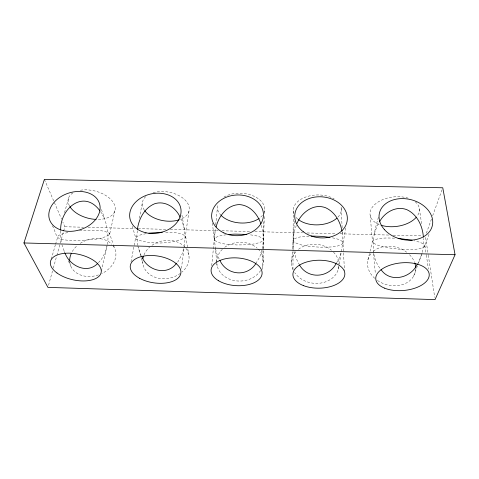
<?xml version="1.0" encoding="UTF-8"?>
<svg xmlns="http://www.w3.org/2000/svg" width="479" height="479" viewBox="0 0 479 479"><rect width="100%" height="100%" fill="white"/><g stroke="black" fill="none" stroke-linecap="round" stroke-linejoin="round"><path stroke-width="0.36" stroke-dasharray="2.4 1.8" d="M263.408 261.893L263.444 221.37M292.956 269.485L293.04 251.744M293.04 251.008L293.238 209.814M262.258 269.33L264.36 216.46M264.48 213.538L264.653 209.143M261.277 225.316L262.797 230.926L263.426 239.877L262.372 241.284C254.427 245.176 245.194 244.799 236.56 244.949C229.154 244.152 220.418 244.883 214.287 240.009L215.293 229.716M60.629 230.878L60.396 234.518L61.456 243.266M291.603 262.696L292.346 251.679M292.543 248.739L294.441 220.645M107.356 244.518C109.661 232.273 105.374 220.412 101.267 209.078M137.299 230.668L136.808 236.536L137.707 245.344M184.289 246.613L185.145 237.812L184.343 228.926L181.888 214.664M211.712 265.653L215.358 228.399M215.718 224.765L217.358 208.036M262.384 248.739L263.426 239.877L262.797 238.464C258.935 235.842 254.109 235.339 249.589 234.746M181.415 268.354L184.002 248.787M188.977 211.173L185.145 237.812C170.871 244.14 150.735 244.787 136.12 239.302L131.988 225.238M378.416 217.238C373.512 233.788 368.728 254.211 380.542 269.066M422.25 252.397L423.586 244.098L423.412 238.518M338.36 269.132L339.15 264.755M339.282 264.025L342.898 241.973L342.359 231.477M345.802 227.962L343.006 243.422L344.497 271.036M131.012 261.899L135.599 237.925C138.096 234.758 142.622 234.465 146.311 233.626M139.347 218.334L142.389 202.437M101.434 271.06L107.039 245.949M52.313 225.807C55.576 230.118 55.181 238.883 62.007 239.452C67.868 240.56 73.856 240.62 79.807 240.524C89.711 239.488 101.069 240.219 109.601 234.441L115.188 209.419M367.926 259.81L369.854 251.996M370.027 251.283L372.476 241.338L370.177 215.484M106.985 245.859L105.117 252.577L101.464 259.42L98.099 263.043M48.541 285.25L52.516 270.982M53.313 268.126L56.696 256.002M56.893 255.289L63.462 231.746M63.659 231.034L64.851 226.753L62.779 221.951M51.307 259.133L55.325 244.985M55.522 244.278L58.085 235.872L60.396 234.518L68.569 232.303M64.503 212.682L68.922 197.126M183.685 248.643L181.852 254.726L178.008 261.618L177.008 262.66M261.941 250.098L259.744 256.912L255.696 263.845M296.279 225.495L294.214 231.728L293.088 240.656L293.657 249.589M340.94 252.954L338.803 259.127L336.486 262.935M374.339 233.776L377.308 225.399L379.146 222.412M426.37 233.189L431.663 218.52M432.675 215.724L442.003 189.87M413.634 276.149L418.155 263.917M418.329 263.39L422.137 253.086L419.071 261.372L417.58 263.713M394.594 238.165C387.619 237.967 380.284 237.518 373.656 240.093L372.476 241.338L373.015 242.763C380.434 247.607 389.792 247.912 398.324 249.098C406.934 249.308 416.323 250.757 424.364 246.978L429.453 233.189M424.364 246.978L424.891 245.595C422.382 242.374 417.916 241.775 414.191 240.745M226.286 234.788C222.196 235.411 217.592 235.734 214.364 238.584L217.089 265.617M79.46 230.842C89.334 230.537 100.285 228.752 109.452 233.189L113.146 244.086M309.039 236.105C303.872 236.518 298.249 236.47 293.699 239.272L293.088 240.656L294.178 242.129C302.135 246.422 311.542 246.595 320.361 247.206C327.828 246.775 336.647 248.086 343.006 243.422L342.898 241.973C339.97 239.219 335.779 238.572 331.989 237.734M165.68 232.201C172.236 232.86 180.439 231.734 185.636 236.434L188.798 254.798M64.851 226.753L83.55 227.232M88.04 227.345L134.413 228.537M138.15 228.633L165.824 229.339M170.314 229.453L218.179 230.68M221.921 230.776L251.092 231.525M254.828 231.62L302.698 232.842M307.183 232.956L335.605 233.686M340.096 233.8L389.457 235.063M393.199 235.159L422.37 235.907M61.893 244.625L64.767 252.708M100.572 211.467L104.518 218.658M141.233 255.493L140.179 253.559L138.323 247.398M180.882 218.598L181.93 220.568L184.343 228.926M219.154 258.965L217.436 255.726L215.101 247.451M299.555 265.103L295.86 257.924L294.208 251.673M64.048 251.427L64.659 252.756M68.317 260.744L70.76 266.067M44.403 179.391L61.593 219.202M113.379 244.763L114.535 248.17M137.91 246.038L142.868 263.468M342.084 231.549L342.443 232.962M425.586 237.464L428.178 254.481M428.292 255.217L434.716 297.387M419.376 208.826L421.777 224.837M424.891 245.595L426.214 254.415M426.328 255.145L428.424 269.108M109.452 233.189L109.601 234.441M212.442 223.166L214.287 240.009M373.536 253.247L375.386 274.042M342.162 227.77L341.036 207.018A24.076 14.957 -1.9 0 1 337.809 217.292M297.77 219.071A24.076 14.957 -1.9 0 1 295.92 217.244M293.801 213.67A24.076 14.957 -1.9 0 1 305.59 197.073A24.076 14.957 -1.9 0 1 334.15 198.887M262.432 215.316A23.705 14.867 3.9 0 1 258.983 218.544M221.16 215.436A23.705 14.867 3.9 0 1 217.795 204.174M223.915 197.097A23.705 14.867 3.9 0 1 252.182 195.48A23.705 14.867 3.9 0 1 264.079 212.341M415.179 201.737A24.836 14.825 -7.1 0 1 417.281 215.981M379.176 224.543A24.836 14.825 -7.1 0 1 374.68 204.587A24.836 14.825 -7.1 0 1 408.096 198.126M80.394 190.235A24.064 14.023 14.1 0 1 113.721 203.18A24.064 14.023 14.1 0 1 96.878 219.442M69.437 205.838A24.064 14.023 14.1 0 1 72.886 192.917M153.106 192.702A23.722 14.538 9.6 0 1 185.157 200.078A23.722 14.538 9.6 0 1 179.727 219.627M144.305 210.107A23.722 14.538 9.6 0 1 146.227 196.192M185.918 248.367A23.387 18.968 -12.9 0 1 182.098 272.006M180.367 273.401A23.387 18.968 -12.9 0 1 154.705 277.149A23.387 18.968 -12.9 0 1 142.862 259.175M143.999 254.924A23.387 18.968 -12.9 0 1 149.693 247.092M151.957 245.32A23.387 18.968 -12.9 0 1 185.475 247.793M113.134 245.817A23.669 18.352 -19.7 0 1 101.716 273.605M98.47 274.916A23.669 18.352 -19.7 0 1 69.695 261.348M72.269 251.535A23.669 18.352 -19.7 0 1 77.263 245.607M80.209 243.368A23.669 18.352 -19.7 0 1 111.793 244.224M338.881 266.24A23.74 19.507 7.6 0 1 320.523 283.113A23.74 19.507 7.6 0 1 294.729 272.653M293.076 269.665A23.74 19.507 7.6 0 1 296.022 251.601M298.483 249.302A23.74 19.507 7.6 0 1 331.42 250.194M333.516 252.122A23.74 19.507 7.6 0 1 338.928 264.043M415.688 268.444A24.453 19.352 15.9 0 1 402.546 284.58A24.453 19.352 15.9 0 1 377.458 280.472M374.752 278.341A24.453 19.352 15.9 0 1 371.201 253.445M373.309 251.337A24.453 19.352 15.9 0 1 406.719 252.241M409.545 254.714A24.453 19.352 15.9 0 1 414.557 262.354M258.169 249.104A23.375 19.388 -3.1 0 1 261.917 268.144M260.63 270.509A23.375 19.388 -3.1 0 1 235.171 280.712A23.375 19.388 -3.1 0 1 216.748 263.462M216.7 262.737A23.375 19.388 -3.1 0 1 222.567 249.086M224.705 247.296A23.375 19.388 -3.1 0 1 257.181 248.176"/><path stroke-width="0.72" d="M60.677 230.148C59.947 208.658 83.538 188.852 99.644 210.449M137.425 229.202C138.85 218.801 144.395 208.036 154.513 203.809C165.093 200.216 175.991 207.7 180.176 217.28M216.143 226.962C218.693 215.951 227.303 204.856 239.428 204.587C250.026 205.269 257.84 214.352 260.899 223.915M23.95 242.961L44.403 179.391L442.764 187.774L455.05 254.726L435.052 299.609L47.942 287.388L23.95 242.961L455.05 254.726M296.968 223.418C301.542 212.544 313.577 203.06 325.708 207.778C334.755 211.963 340.204 221.292 341.904 230.842M336.096 263.57C328.714 278.024 307.955 279.485 299.555 265.103M379.512 221.813C384.529 212.287 396.187 205.575 406.827 209.658C417.263 214.49 422.682 226.106 423.37 237.117M417.209 264.3C411.06 278.089 390.175 283.179 381.033 269.623M97.614 263.558C87.088 274.329 69.736 265.887 65.126 253.349M176.512 263.181C167.351 276.317 147.059 270.683 141.934 256.78M255.696 263.845C246.643 277.628 226.256 274.976 219.843 260.265M148.891 233.171L162.267 232.201M228.926 234.459L234.788 234.117L246.841 234.429M311.075 236.057L321.96 236.375L329.959 237.38M398.163 238.35L412.15 240.29M258.983 218.544A23.705 14.867 3.9 0 1 221.16 215.436M416.401 217.119A24.836 14.825 -7.1 0 1 381.074 225.226M336.833 218.232A24.076 14.957 -1.9 0 1 298.303 219.502M96.147 219.418A24.064 14.023 14.1 0 1 69.808 206.479M179.122 219.831A23.722 14.538 9.6 0 1 144.67 210.634M142.97 258.462A23.387 18.968 -12.9 0 1 143.496 256.331M414.784 262.995A24.453 19.352 15.9 0 1 415.676 267.701M69.695 261.348A23.669 18.352 -19.7 0 1 71.335 253.319M303.572 285.652A25.974 13.975 -0.8 0 0 344.706 275.449A25.974 13.975 -0.8 0 0 308.374 261.534A25.974 13.975 -0.8 0 0 303.572 285.652M63.276 230.633A26.237 19.19 -17.8 0 0 100.051 206.341A26.237 19.19 -17.8 0 0 60.049 197.192A26.237 19.19 -17.8 0 0 63.276 230.633M56.989 272.988A25.932 13.053 12.3 0 0 100.111 274.97A25.932 13.053 12.3 0 0 70.347 253.205A25.932 13.053 12.3 0 0 56.989 272.988M218.586 280.76A25.561 13.873 3.9 0 0 261.253 276.557A25.561 13.873 3.9 0 0 229.944 258.049A25.561 13.873 3.9 0 0 218.586 280.76M223.867 232.908A25.932 20.352 -3.1 0 0 263.45 215.442A25.932 20.352 -3.1 0 0 225.316 197.629A25.932 20.352 -3.1 0 0 223.867 232.908M145.981 232.788A25.926 19.879 -11.6 0 0 180.781 208.245A25.926 19.879 -11.6 0 0 139.317 199.001A25.926 19.879 -11.6 0 0 145.981 232.788M139.712 278.365A25.561 13.55 8.5 0 0 180.649 274.15A25.561 13.55 8.5 0 0 146.388 255.696A25.561 13.55 8.5 0 0 139.712 278.365M384.505 288.13A26.818 13.861 -5.1 0 0 428.621 277.928A26.818 13.861 -5.1 0 0 394.319 263.965A26.818 13.861 -5.1 0 0 384.505 288.13M303.327 231.794A26.357 20.507 6.1 0 0 346.736 222.813A26.357 20.507 6.1 0 0 313.068 197.42A26.357 20.507 6.1 0 0 303.327 231.794M384.445 229.609A27.189 20.363 13.6 0 0 430.615 229.974A27.189 20.363 13.6 0 0 402.594 198.593A27.189 20.363 13.6 0 0 384.445 229.609"/></g></svg>
